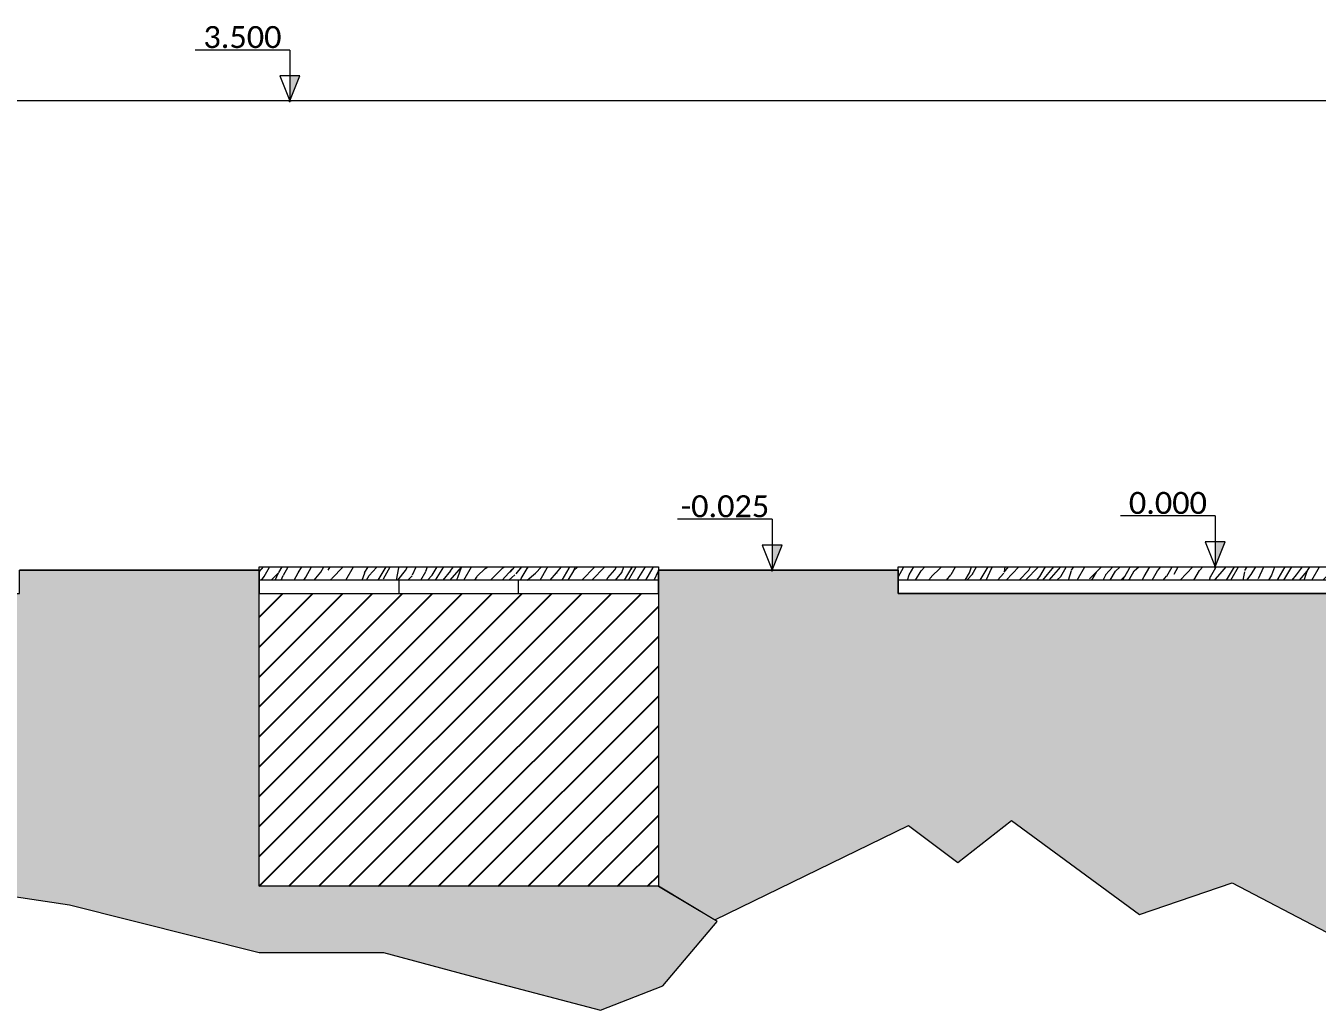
# Model space of a CAD drawing. Header units: metres. Extents: x -197 to 1099, y -24 to 14.
# Drawn here: x -155.47 to -145.77, y -3.33 to 4.06 of the extents above; entities that cross this region are included whole.
import ezdxf
from ezdxf.enums import TextEntityAlignment as Align

# ---------------------------------------------------------------- set-up
doc = ezdxf.new("R2010")
doc.units = ezdxf.units.M
doc.header["$LTSCALE"] = 0.001
doc.header["$PDMODE"] = 34
doc.header["$PDSIZE"] = 0.01
doc.linetypes.add('HIDDENX2', pattern=[19.05, 12.7, -6.35])
doc.layers.get('0').update_dxf_attribs({"lineweight": 13, "true_color": 0x000000})
for name, color, linetype, lineweight, true_color in [('Jach-Anotaciones-CalidaddeLínea  0.13', 7, 'Continuous', 13, 0x000000), ('Jach-Anotaciones-CalidaddeLínea 0.09', 7, 'Continuous', 9, 0x000000), ('Jach-Anotaciones-Hatch-Lum50%', 9, 'Continuous', 13, 0x808080), ('Jach-Anotaciones-Hatch-Lum80%', 250, 'Continuous', 13, 0x333333), ('Jach-Anotaciones-LineasDetalle0.09mm', 7, 'Continuous', 15, 0x000000), ('JACH-Anotaciones-Textos-Lum75% @ 0.075', 7, 'Continuous', 13, 0x404040), ('JACH-Arq-Lineas-Proyeccion', 250, 'HIDDENX2', 13, 0x333333), ('JACH-Arq-Muros01-Carga', 7, 'Continuous', 25, 0x000000)]:
    doc.layers.add(name, color=color, linetype=linetype, lineweight=lineweight, true_color=true_color)
doc.styles.add('02a-Calibri-JACH(1.8mm)', font='calibri.ttf', dxfattribs={"height": 2.2})
pattern_1 = [(0, (169.421, 45.032), (0, 6.985), [5.08, -1.905]), (90, (169.421, 45.032), (-6.985, 4e-16), [5.08, -1.905])]

# ---------------------------------------------------------------- blocks, each defined once
blk = doc.blocks.new('*U596')
at = {"lineweight": 0, "ltscale": 100}
h = blk.add_hatch(dxfattribs=at)
h.set_pattern_fill('ANGLE', color=256)
h.set_pattern_definition(pattern_1)
h.paths.add_polyline_path([(0, 2.5), (0, 0), (1, 2.5)])
h = blk.add_hatch(color=256, dxfattribs=at)
h.dxf.hatch_style = 1
h.paths.add_polyline_path([(0, 2.5), (0, 0), (1, 2.5)])
for points in [[(0, 5.1), (-9.47, 5.1)], [(0, 5.1), (0, 1.25)]]:
    blk.add_lwpolyline(points, dxfattribs=at)
for points in [[(0, 0), (1, 2.5), (-1, 2.5)], [(0, 2.5), (0, 0), (1, 2.5)]]:
    blk.add_lwpolyline(points, close=True, dxfattribs=at)
blk.add_point((0, 0), dxfattribs=at)
at = {"lineweight": 0, "ltscale": 100, "style": '02a-Calibri-JACH(1.8mm)'}
blk.add_attdef('ALT', text='', height=2.2, dxfattribs=at).set_placement((-4.73, 6.4), align=Align.MIDDLE_CENTER)
blk = doc.blocks.new('*U597')
at = {"lineweight": 0, "ltscale": 100}
h = blk.add_hatch(dxfattribs=at)
h.set_pattern_fill('ANGLE', color=256)
h.set_pattern_definition(pattern_1)
h.paths.add_polyline_path([(0, 2.5), (0, 0), (1, 2.5)])
h = blk.add_hatch(color=256, dxfattribs=at)
h.dxf.hatch_style = 1
h.paths.add_polyline_path([(0, 2.5), (0, 0), (1, 2.5)])
for points in [[(0, 5.1), (-9.47, 5.1)], [(0, 5.1), (0, 1.25)]]:
    blk.add_lwpolyline(points, dxfattribs=at)
for points in [[(0, 0), (1, 2.5), (-1, 2.5)], [(0, 2.5), (0, 0), (1, 2.5)]]:
    blk.add_lwpolyline(points, close=True, dxfattribs=at)
blk.add_point((0, 0), dxfattribs=at)
at = {"lineweight": 0, "ltscale": 100, "style": '02a-Calibri-JACH(1.8mm)'}
blk.add_attdef('ALT', text='', height=2.2, dxfattribs=at).set_placement((-4.73, 6.4), align=Align.MIDDLE_CENTER)
blk = doc.blocks.new('*U612')
at = {"lineweight": 0, "ltscale": 100}
h = blk.add_hatch(dxfattribs=at)
h.set_pattern_fill('ANGLE', color=256)
h.set_pattern_definition(pattern_1)
h.paths.add_polyline_path([(0, 2.5), (0, 0), (1, 2.5)])
h = blk.add_hatch(color=256, dxfattribs=at)
h.dxf.hatch_style = 1
h.paths.add_polyline_path([(0, 2.5), (0, 0), (1, 2.5)])
for points in [[(0, 5.1), (-9.47, 5.1)], [(0, 5.1), (0, 1.25)]]:
    blk.add_lwpolyline(points, dxfattribs=at)
for points in [[(0, 0), (1, 2.5), (-1, 2.5)], [(0, 2.5), (0, 0), (1, 2.5)]]:
    blk.add_lwpolyline(points, close=True, dxfattribs=at)
blk.add_point((0, 0), dxfattribs=at)
at = {"lineweight": 0, "ltscale": 100, "style": '02a-Calibri-JACH(1.8mm)'}
blk.add_attdef('ALT', text='', height=2.2, dxfattribs=at).set_placement((-4.73, 6.4), align=Align.MIDDLE_CENTER)

msp = doc.modelspace()

# ---------------------------------------------------------------- hatches: boundary and pattern name
at = {"layer": 'Jach-Anotaciones-Hatch-Lum50%', "ltscale": 100}
h = msp.add_hatch(dxfattribs=at)
h.set_pattern_fill('WOOD_01', color=256, scale=0.8, angle=60, pattern_type=2)
h.set_pattern_definition([(60, (-0.1614, 0.8039), (-0.6928203, 0.4), [0.16, -0.64]), (68.9726, (0.216693, 0.59483), (1.707181334, 4.556921009), [0.1538832, -15.2344232]), (65.7105, (0.171124, 0.6119), (2.907189787, 6.63537723), [0.1607984, -7.8791008]), (44.5779, (-0.036722, 0.731902), (6.478452005, 6.421028285), [0.2406656, -23.8259016]), (53.6599, (-0.25735, 0.87776), (0.39999871, 0.69282136), [0.1448864, -7.0994208]), (45.0686, (0.149555, 0.670543), (2.29281919, 2.371281939), [0.1241936, -12.2951456]), (48.6901, (-0.39228, 0.66006), (0.39999986, 0.69282067), [0.3263376, -3.7528776]), (65.7105, (0.27905, 0.55883), (2.907189787, 6.63537723), [0.0803992, -7.9595]), (60, (-0.0159, 0.7199), (-0.6928203, 0.4), [0.08, -0.72]), (60, (-0.1791, 0.6293), (-0.6928203, 0.4), [0.24, -0.56]), (71.3099, (-0.203, 0.8279), (0.90718136, 3.17128011), [0.081584, -3.997631]), (62.7263, (0.013345, 0.61062), (7.307182554, 14.256405072), [0.1681904, -16.6508464]), (52.4054, (0.05413, 0.63326), (3.89281589, 5.142565012), [0.1210616, -11.9851336]), (60, (0.2974, 0.4466), (-0.6928203, 0.4), [0.16, -0.64]), (58.8309, (0.292042, 0.357338), (0.3999995412, 0.6928207572), [0.3920816, -38.81608]), (60, (-0.2276, 0.6573), (-0.6928203, 0.4), [0.08, -0.72]), (60, (-0.243, 0.7586), (-0.6928203, 0.4), [0.08, -0.72]), (60, (-0.48535, 0.48285), (-0.6928203, 0.4), [0.12, -0.68]), (50.5377, (-0.412, 0.68991), (0.39999976, 0.69282053), [0.2433104, -4.622899]), (60, (-0.54, 0.4682), (-0.6928203, 0.4), [0.16, -0.64]), (60, (0.03954, 0.032), (-0.6928203, 0.4), [0.088, -0.712]), (60, (0.2089, 0.4053), (-0.6928203, 0.4), [0.08, -0.72]), (60, (-0.0159, 0.064), (-0.6928203, 0.4), [0.168, -0.632]), (65.4403, (0.14655, 0.44134), (3.3071831715, 7.328200937), [0.16876, -16.7072576]), (60, (0.0951, 0.4803), (-0.6928203, 0.4), [0.152, -0.648]), (60, (-0.1267, 0.128), (-0.6928203, 0.4), [0.088, -0.712]), (58.8309, (-0.189584, 0.275138), (0.3999995412, 0.6928207572), [0.3920816, -38.81608]), (60, (-0.2159, 0.3735), (-0.6928203, 0.4), [0.08, -0.72]), (60, (-0.2767, 0.3162), (-0.6928203, 0.4), [0.08, -0.72]), (60, (-0.1167, 0.5933), (-0.6928203, 0.4), [0.16, -0.64]), (60, (-0.2106, 0.4628), (-0.6928203, 0.4), [0.08, -0.72]), (60, (-0.3737, 0.3722), (-0.6928203, 0.4), [0.16, -0.64]), (79.6538, (0.02527, 0.39127), (1.628722567, 9.221021558), [0.1189288, -11.7739248]), (71.3099, (-0.23672, 0.3855), (0.90718136, 3.17128011), [0.081584, -3.997631]), (71.3099, (-0.04208, 0.64262), (0.90718136, 3.17128011), [0.081584, -3.997631]), (65.7105, (-0.42535, 0.586774), (2.907189787, 6.63537723), [0.0803992, -7.9595]), (49.6952, (-0.59785, 0.4), (3.09281664, 3.756924044), [0.0894424, -8.854828]), (48.6901, (0.08354, 0.10821), (0.39999986, 0.69282067), [0.081584, -3.997631]), (150, (0.1374, 0.1695), (-0.4, -0.6928203), [0, -0.8]), (46.6076, (-0.33458, 0.248), (9.571260274, 10.177957834), [0.172696, -17.0969232]), (71.3099, (-0.18757, 0.72662), (0.90718136, 3.17128011), [0.081584, -3.997631]), (70.3048, (0.2489, 0.47462), (1.307182333, 3.864099886), [0.0894424, -8.854828]), (48.6901, (-0.17594, 0.44277), (0.39999986, 0.69282067), [0.081584, -3.997631]), (48.6901, (-0.17058, 0.53206), (0.39999986, 0.69282067), [0.081584, -3.997631]), (41.5651, (-0.2653, 0.208), (0.3999991, 0.69282065), [0.101193, -2.428629]), (45.9638, (-0.45686, 0.42021), (0.39999898, 0.69282055), [0.329849, -2.968635]), (43.3008, (-0.42535, 0.586774), (4.185636287, 4.04974474), [0.2505672, -8.101676]), (60, (-0.46, 0.6068), (-0.6928203, 0.4), [0.096, -0.704]), (45.9638, (0.06812, 0.2095), (0.39999898, 0.69282055), [0.329849, -2.968635]), (45.9638, (-0.02038, 0.16821), (0.39999898, 0.69282055), [0.329849, -2.968635]), (45.9638, (-0.08273, 0.20421), (0.39999898, 0.69282055), [0.329849, -2.968635]), (49.6952, (-0.43157, 0.304), (3.09281664, 3.756924044), [0.0894424, -8.854828]), (45.9638, (-0.29372, 0.51077), (0.39999898, 0.69282055), [0.164924, -3.13356]), (49.6952, (-0.20987, 0.176), (3.09281664, 3.756924044), [0.0894424, -8.854828]), (57.6141, (0.046627, 0.508267), (0.399999129, 0.692820776), [0.1921664, -19.024492]), (49.6952, (-0.12208, 0.504056), (3.09281664, 3.756924044), [0.0894424, -8.854828]), (72.5288, (-0.064225, 0.57227), (0.90718035, 3.171281345), [0.073756, -7.3018792]), (49.5626, (-0.17523, 0.156), (5.7856303647, 6.821029196), [0.3091152, -30.602364]), (51.8699, (0.02527, 0.39127), (0.39999995, 0.69281985), [0.113137, -5.543717]), (64.7636, (-0.152014, 0.24421), (3.70718558, 8.021020098), [0.1926656, -9.4406096]), (60, (-0.0699, 0.4185), (-0.6928203, 0.4), [0.248, -0.552]), (44.7449, (-0.52164, 0.356), (2.292819045, 2.371281764), [0.0912144, -9.0301888]), (50.5377, (0.1374, 0.16949), (0.39999976, 0.69282053), [0.2433104, -4.622899]), (40.0169, (-0.09209, 0.108), (1.892819807, 1.678461156), [0.0936376, -9.2701216]), (60, (-0.17686, 0.9052), (-0.6928203, 0.4), [0.04, -0.76]), (60, (0.128, 0.7292), (-0.6928203, 0.4), [0.08, -0.72]), (71.3099, (0.3774, 0.58518), (0.90718136, 3.17128011), [0.081584, -3.997631]), (60, (0.3121, 0.6321), (-0.6928203, 0.4), [0.144, -0.656]), (43.3008, (-0.059076, 0.837184), (4.185636287, 4.04974474), [0.0835224, -8.2687208]), (48.0207, (0.090416, 0.760113), (10.372041651, 11.563146785), [0.1472056, -26.8405152]), (150, (0.3774, 0.5852), (-0.4, -0.6928203), [0, -0.8]), (60, (0.40354, 0.6625), (-0.6928203, 0.4), [0.072, -0.728]), (60, (0.2719, 0.7385), (-0.6928203, 0.4), [0.072, -0.728]), (60, (0.2373, 0.7585), (-0.6928203, 0.4), [0.072, -0.728]), (36.0376, (0.00171, 0.89447), (4.87845173, 3.64974762), [0.0787912, -7.8002896]), (48.5163, (-0.08143, 0.942466), (2.6929280298, 3.0640394157), [0.0734704, -52.17242]), (41.5651, (0.16799, 0.79847), (0.3999991, 0.69282065), [0.0758944, -2.4539264]), (47.4712, (-0.1715, 0.99447), (2.692820176, 3.064101996), [0.073756, -7.3018792])])
h.paths.add_polyline_path([(-153.71716, 0), (-150.71716, 0), (-150.71716, -0.1), (-153.71716, -0.1)])
h = msp.add_hatch(dxfattribs=at)
h.set_pattern_fill('WOOD_01', color=256, scale=0.8, angle=60, pattern_type=2)
h.set_pattern_definition([(60, (-0.2564, 0.8039), (-0.6928203, 0.4), [0.16, -0.64]), (68.9726, (0.121723, 0.59483), (1.707181334, 4.556921009), [0.1538832, -15.2344232]), (65.7105, (0.07615, 0.6119), (2.907189787, 6.63537723), [0.1607984, -7.879101]), (44.5779, (-0.131692, 0.731902), (6.478452005, 6.421028285), [0.2406656, -23.8259016]), (53.6599, (-0.35232, 0.87776), (0.39999871, 0.69282136), [0.1448864, -7.099421]), (45.0686, (0.054585, 0.670543), (2.29281919, 2.371281939), [0.1241936, -12.2951456]), (48.6901, (-0.48725, 0.66006), (0.39999986, 0.69282067), [0.3263376, -3.7528776]), (65.7105, (0.18408, 0.55883), (2.907189787, 6.63537723), [0.080399, -7.9595]), (60, (-0.1109, 0.7199), (-0.6928203, 0.4), [0.08, -0.72]), (60, (-0.27405, 0.6293), (-0.6928203, 0.4), [0.24, -0.56]), (71.3099, (-0.29797, 0.8279), (0.90718136, 3.17128011), [0.081584, -3.997631]), (62.7263, (-0.081626, 0.61062), (7.307182554, 14.256405072), [0.1681904, -16.6508464]), (52.4054, (-0.04084, 0.63326), (3.89281589, 5.142565012), [0.1210616, -11.9851336]), (60, (0.2024, 0.4466), (-0.6928203, 0.4), [0.16, -0.64]), (58.8309, (0.197072, 0.357338), (0.3999995412, 0.6928207572), [0.3920816, -38.81608]), (60, (-0.32254, 0.6573), (-0.6928203, 0.4), [0.08, -0.72]), (60, (-0.338, 0.7586), (-0.6928203, 0.4), [0.08, -0.72]), (60, (-0.5803, 0.48285), (-0.6928203, 0.4), [0.12, -0.68]), (50.5377, (-0.50696, 0.68991), (0.39999976, 0.69282053), [0.2433104, -4.622899]), (60, (-0.635, 0.4682), (-0.6928203, 0.4), [0.16, -0.64]), (60, (-0.0554, 0.032), (-0.6928203, 0.4), [0.088, -0.712]), (60, (0.1139, 0.4053), (-0.6928203, 0.4), [0.08, -0.72]), (60, (-0.11085, 0.064), (-0.6928203, 0.4), [0.168, -0.632]), (65.4403, (0.05158, 0.44134), (3.307183171, 7.328200937), [0.16876, -16.7072576]), (60, (0.00015, 0.4803), (-0.6928203, 0.4), [0.152, -0.648]), (60, (-0.2217, 0.128), (-0.6928203, 0.4), [0.088, -0.712]), (58.8309, (-0.284554, 0.275138), (0.3999995412, 0.6928207572), [0.3920816, -38.81608]), (60, (-0.3109, 0.3735), (-0.6928203, 0.4), [0.08, -0.72]), (60, (-0.3717, 0.3162), (-0.6928203, 0.4), [0.08, -0.72]), (60, (-0.2117, 0.5933), (-0.6928203, 0.4), [0.16, -0.64]), (60, (-0.30555, 0.4628), (-0.6928203, 0.4), [0.08, -0.72]), (60, (-0.4687, 0.3722), (-0.6928203, 0.4), [0.16, -0.64]), (79.6538, (-0.0697, 0.39127), (1.628722567, 9.221021558), [0.1189288, -11.7739248]), (71.3099, (-0.3317, 0.3855), (0.90718136, 3.17128011), [0.081584, -3.997631]), (71.3099, (-0.13705, 0.64262), (0.90718136, 3.17128011), [0.081584, -3.997631]), (65.7105, (-0.52032, 0.586774), (2.907189787, 6.63537723), [0.080399, -7.9595]), (49.6952, (-0.69282, 0.4), (3.09281664, 3.756924044), [0.0894424, -8.854828]), (48.6901, (-0.01143, 0.10821), (0.39999986, 0.69282067), [0.081584, -3.997631]), (150, (0.0424, 0.1695), (-0.4, -0.6928203), [0, -0.8]), (46.6076, (-0.42955, 0.248), (9.571260274, 10.177957834), [0.172696, -17.0969232]), (71.3099, (-0.28254, 0.72662), (0.90718136, 3.17128011), [0.081584, -3.997631]), (70.3048, (0.15393, 0.47462), (1.307182333, 3.864099886), [0.0894424, -8.854828]), (48.6901, (-0.2709, 0.44277), (0.39999986, 0.69282067), [0.081584, -3.997631]), (48.6901, (-0.26555, 0.53206), (0.39999986, 0.69282067), [0.081584, -3.997631]), (41.5651, (-0.36027, 0.208), (0.3999991, 0.69282065), [0.101193, -2.428629]), (45.9638, (-0.55183, 0.42021), (0.39999898, 0.69282055), [0.329849, -2.968635]), (43.3008, (-0.52032, 0.586774), (4.185636287, 4.04974474), [0.250567, -8.101676]), (60, (-0.555, 0.6068), (-0.6928203, 0.4), [0.096, -0.704]), (45.9638, (-0.02685, 0.2095), (0.39999898, 0.69282055), [0.329849, -2.968635]), (45.9638, (-0.11535, 0.16821), (0.39999898, 0.69282055), [0.329849, -2.968635]), (45.9638, (-0.1777, 0.20421), (0.39999898, 0.69282055), [0.329849, -2.968635]), (49.6952, (-0.52654, 0.304), (3.09281664, 3.756924044), [0.0894424, -8.854828]), (45.9638, (-0.38869, 0.51077), (0.39999898, 0.69282055), [0.164924, -3.13356]), (49.6952, (-0.30484, 0.176), (3.09281664, 3.756924044), [0.0894424, -8.854828]), (57.6141, (-0.048344, 0.508267), (0.399999129, 0.692820776), [0.1921664, -19.024492]), (49.6952, (-0.21705, 0.504056), (3.09281664, 3.756924044), [0.0894424, -8.854828]), (72.5288, (-0.159195, 0.57227), (0.90718035, 3.171281345), [0.073756, -7.301879]), (49.5626, (-0.2702, 0.156), (5.7856303647, 6.821029196), [0.3091152, -30.602364]), (51.8699, (-0.0697, 0.39127), (0.39999995, 0.69281985), [0.113137, -5.543717]), (64.7636, (-0.246985, 0.24421), (3.70718558, 8.021020098), [0.1926656, -9.4406096]), (60, (-0.16484, 0.4185), (-0.6928203, 0.4), [0.248, -0.552]), (44.7449, (-0.61661, 0.356), (2.292819045, 2.371281764), [0.0912144, -9.030189]), (50.5377, (0.04243, 0.16949), (0.39999976, 0.69282053), [0.2433104, -4.622899]), (40.0169, (-0.18706, 0.108), (1.892819807, 1.678461156), [0.0936376, -9.2701216]), (60, (-0.2718, 0.9052), (-0.6928203, 0.4), [0.04, -0.76]), (60, (0.033, 0.7292), (-0.6928203, 0.4), [0.08, -0.72]), (71.3099, (0.28243, 0.58518), (0.90718136, 3.17128011), [0.081584, -3.997631]), (60, (0.21715, 0.6321), (-0.6928203, 0.4), [0.144, -0.656]), (43.3008, (-0.154046, 0.837184), (4.185636287, 4.04974474), [0.0835224, -8.268721]), (48.0207, (-0.004554, 0.760113), (10.372041651, 11.563146785), [0.1472056, -26.8405152]), (150, (0.2824, 0.5852), (-0.4, -0.6928203), [0, -0.8]), (60, (0.3086, 0.6625), (-0.6928203, 0.4), [0.072, -0.728]), (60, (0.1769, 0.7385), (-0.6928203, 0.4), [0.072, -0.728]), (60, (0.1423, 0.7585), (-0.6928203, 0.4), [0.072, -0.728]), (36.0376, (-0.09326, 0.89447), (4.87845173, 3.64974762), [0.078791, -7.8002896]), (48.5163, (-0.1764, 0.942466), (2.6929280298, 3.0640394157), [0.0734704, -52.17242]), (41.5651, (0.07302, 0.79847), (0.3999991, 0.69282065), [0.0758944, -2.4539264]), (47.4712, (-0.26647, 0.99447), (2.692820176, 3.064101996), [0.073756, -7.301879])])
h.paths.add_polyline_path([(-148.91716, 0), (-144.21716, 0), (-144.21716, -0.1), (-148.91716, -0.1)])
at = {"layer": 'Jach-Anotaciones-Hatch-Lum80%', "ltscale": 100}
h = msp.add_hatch(dxfattribs=at)
h.set_pattern_fill('EARTH', color=256, scale=0.03, angle=45, double=1)
h.set_pattern_definition([(45, (-94.21249, -16.59427), (0, 0.2694077), [0.1905, -0.1905]), (45, (-94.263, -16.54375), (0, 0.2694077), [0.1905, -0.1905]), (45, (-94.31352, -16.49324), (0, 0.2694077), [0.1905, -0.1905]), (135, (-94.31352, -16.45956), (-0.2694077, 0), [0.1905, -0.1905]), (135, (-94.263, -16.40905), (-0.2694077, 0), [0.1905, -0.1905]), (135, (-94.21249, -16.35853), (-0.2694077, 0), [0.1905, -0.1905])])
h.paths.add_polyline_path([(-153.71716, -2.89852), (-152.78269, -2.89852), (-151.15282, -3.33105), (-150.6832, -3.14699), (-150.28115, -2.67207), (-150.72443, -2.4), (-153.71716, -2.4), (-153.71716, -0.025), (-155.51716, -0.025), (-155.51716, -0.2), (-158.61716, -0.2), (-158.61716, -0.05), (-160.21716, -0.05), (-160.21716, -0.1), (-160.31716, -0.1), (-160.31716, 0.075), (-166.71715, 0.075), (-166.71715, -0.05), (-178.02715, -0.05), (-178.02715, 0.25), (-182.52715, 0.25), (-182.52715, -0.1), (-185.48802, -0.1), (-186.28964, -0.63533), (-186.28964, -1.56217), (-185.62834, -2.09777), (-184.87727, -2.40592), (-184.1262, -2.53234), (-184.02342, -2.06616), (-183.59283, -1.81756), (-182.94029, -1.53678), (-181.92042, -1.37085), (-180.94798, -2.04246), (-180.00254, -2.13455), (-178.76813, -1.38626), (-177.45276, -1.02223), (-176.19811, -1.02223), (-173.22337, -1.46716), (-171.66517, -1.6694), (-169.88437, -0.81999), (-168.26546, -1.12335), (-167.85068, -3.08398), (-166.25201, -2.82107), (-165.07831, -1.72897), (-162.89278, -1.38516), (-160.80844, -1.72897), (-158.84551, -2.19412), (-156.48962, -2.33714), (-155.14002, -2.53961)])
h.paths.add_polyline_path([(-150.71716, -0.025), (-150.71716, -1.3), (-150.71716, -2.4), (-150.29311, -2.65136), (-148.83882, -1.94362), (-148.46815, -2.2216), (-148.06348, -1.90565), (-147.10239, -2.61339), (-146.40687, -2.37326), (-145.69851, -2.74411), (-144.1192, -1.36356), (-143.99251, -2.07263), (-143.01696, -1.7814), (-142.0414, -1.45219), (-140.33102, -2.46514), (-136.85129, -2.27502), (-135.03001, -1.78964), (-134.66576, -1.22336), (-135.90018, -1.02112), (-136.91199, -0.4953), (-137.3486, -0.1), (-138.33748, 0.1), (-144.11716, 0.1), (-144.11716, -0.2), (-148.91716, -0.2), (-148.91716, -0.025)])
at = {"layer": 'JACH-Arq-Muros01-Carga', "ltscale": 100}
h = msp.add_hatch(dxfattribs=at)
h.set_pattern_fill('ANSI31', color=256, scale=0.05)
h.paths.add_polyline_path([(-153.71716, -0.2), (-150.71716, -0.2), (-150.71716, -2.4), (-153.71716, -2.4)])

# ---------------------------------------------------------------- linework, layer by layer
at = {"layer": 'Jach-Anotaciones-CalidaddeLínea  0.13', "ltscale": 100}
msp.add_lwpolyline([(-144.21716, 3.50006), (-162.81715, 3.5)], dxfattribs=at)
for points in [[(-153.71716, 0), (-150.71716, 0), (-150.71716, -0.1), (-153.71716, -0.1)], [(-148.91716, 0), (-144.21716, 0), (-144.21716, -0.1), (-148.91716, -0.1)]]:
    msp.add_lwpolyline(points, close=True, dxfattribs=at)
at = {"layer": 'Jach-Anotaciones-CalidaddeLínea 0.09'}
for points in [[(-156.48962, -2.33714), (-155.14002, -2.53961), (-153.71716, -2.89852), (-152.78269, -2.89852), (-151.99078, -3.11018), (-151.15282, -3.33105), (-150.6832, -3.14699), (-150.27593, -2.6659), (-150.71716, -2.4), (-153.71716, -2.4), (-153.71716, -0.025), (-155.51716, -0.025)], [(-144.11716, -0.2), (-148.91716, -0.2), (-148.91716, -0.025), (-150.71716, -0.025), (-150.71716, -0.2), (-150.71716, -2.4), (-150.29311, -2.65136), (-148.83882, -1.94362), (-148.46815, -2.2216), (-148.06348, -1.90565), (-147.10239, -2.61339), (-146.40687, -2.37326), (-145.69851, -2.74411)]]:
    msp.add_lwpolyline(points, dxfattribs=at)
at = {"layer": 'Jach-Anotaciones-LineasDetalle0.09mm', "ltscale": 100}
msp.add_lwpolyline([(-160.21716, -0.025), (-158.61716, -0.025), (-158.61716, -0.2), (-155.51716, -0.2), (-155.51716, -0.025), (-153.71716, -0.025), (-153.71716, -0.2), (-150.71716, -0.2), (-150.71716, -0.025), (-148.91716, -0.025), (-148.91716, -0.2), (-144.21716, -0.2), (-144.21716, -0.1)], dxfattribs=at)
at = {"layer": 'JACH-Arq-Lineas-Proyeccion', "ltscale": 100}
for points in [[(-152.66716, -0.2), (-151.76716, -0.2), (-151.76716, -0.1), (-152.66716, -0.1)], [(-153.71716, -0.2), (-150.71716, -0.2), (-150.71716, -2.4), (-153.71716, -2.4)]]:
    msp.add_lwpolyline(points, close=True, dxfattribs=at)

# ---------------------------------------------------------------- block references
at = {"layer": 'JACH-Anotaciones-Textos-Lum75% @ 0.075', "ltscale": 100, "xscale": 0.075, "yscale": 0.075, "zscale": 0.075}
for name, p, values in [('*U612', (-153.48696, 3.50003), {'ALT': '3.500'}), ('*U597', (-149.8627, -0.025), {'ALT': '-0.025'}), ('*U596', (-146.53501, 0), {'ALT': '0.000'})]:
    msp.add_blockref(name, p, dxfattribs=at).add_auto_attribs(values)

doc.saveas('drawing.dxf')
